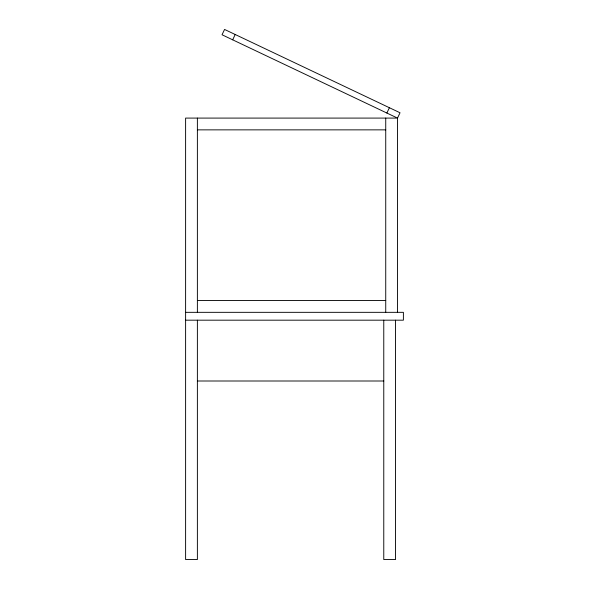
<?xml version="1.0" encoding="UTF-8"?>
<svg xmlns="http://www.w3.org/2000/svg" width="589" height="589" viewBox="0 0 589 589"><rect width="100%" height="100%" fill="white"/><g stroke="black" fill="none" stroke-linecap="round" stroke-linejoin="round"><path stroke-width="0.88" d="M232.677 39.816L235.202 34.501M386.877 113.036L389.395 107.721M197.381 129.86L385.736 129.86M197.381 300.559L385.736 300.559M185.609 312.332L403.391 312.332L403.391 320.18L185.609 320.18M197.381 381.002L383.77 381.002M397.509 312.332L397.509 118.087L400.034 112.771L224.564 29.45L222.038 34.766L397.509 118.087L185.609 118.087L185.609 559.55L197.381 559.55L197.381 320.18M395.543 320.18L395.543 559.55L383.77 559.55L383.77 320.18M385.736 118.087L385.736 312.332M197.381 118.087L197.381 312.332"/></g></svg>
